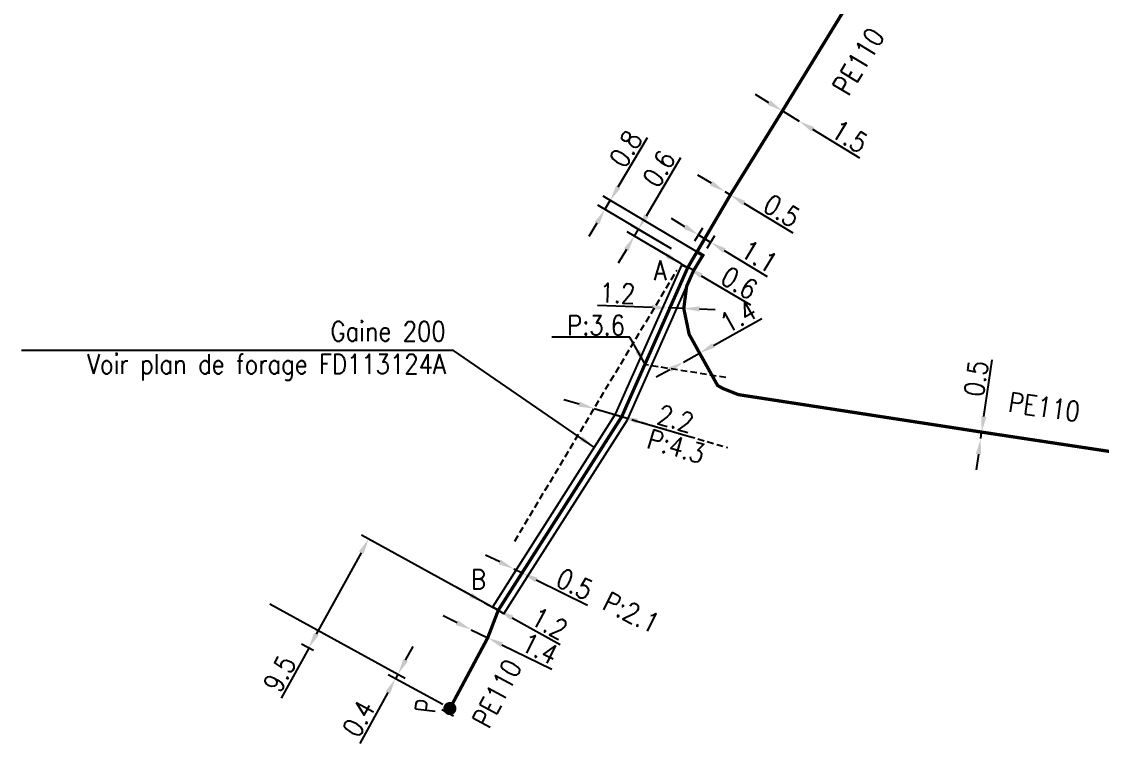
# Model space of a CAD drawing. Header units: millimetres. Extents: x 113011 to 114001, y 124000 to 125001.
# Drawn here: x 113619.9 to 113702.3, y 124826 to 124881.1 of the extents above; entities that cross this region are included whole.
import ezdxf
from ezdxf.enums import TextEntityAlignment as Align

# ---------------------------------------------------------------- set-up
doc = ezdxf.new("R2010")
doc.units = ezdxf.units.MM
doc.header["$PDMODE"] = 34
doc.linetypes.add('DASHED', pattern=[0.75, 0.5, -0.25])
doc.linetypes.add('L_25_PE', pattern=[2000, 1000, 1000])
doc.layers.get('0').update_dxf_attribs({"linetype": 'CONTINUOUS'})
doc.layers.get('Defpoints').update_dxf_attribs({"linetype": 'CONTINUOUS'})
for name, color, linetype in [('L_150', 1, 'CONTINUOUS'), ('L_300', 7, 'CONTINUOUS'), ('L_340', 7, 'CONTINUOUS'), ('L_400', 7, 'CONTINUOUS')]:
    doc.layers.add(name, color=color, linetype=linetype)
doc.styles.add('G_ROMANS', font='ROMANS.SHX', dxfattribs={"width": 0.75})
doc.styles.get("Standard").update_dxf_attribs({"font": 'romans.shx', "width": 0.85})
doc.dimstyles.get("Standard").update_dxf_attribs({"dimtxt": 1.5, "dimasz": 1.2, "dimexe": 0.625, "dimexo": 0.625, "dimgap": 0.25, "dimtad": 1, "dimdec": 1, "dimzin": 0, "dimdsep": 46, "dimtxsty": 'Standard', "dimcen": -0.5, "dimadec": 0, "dimazin": 0, "dimtfac": 1, "dimtdec": 1, "dimtmove": 0, "dimatfit": 3, "dimfxl": 0, "dimtolj": 1, "dimtzin": 0, "dimarcsym": 0})

# ---------------------------------------------------------------- blocks, each defined once
blk = doc.blocks.new('*D328')
at = {"layer": 'Defpoints', "color": 0, "linetype": 'Continuous', "transparency": 16777216}
for p in [(113654.189, 124834.711), (113654.189, 124834.711), (113655.446, 124834.095)]:
    blk.add_point(p, dxfattribs=at)
at = {"layer": 'L_150', "color": 0, "linetype": 'Continuous', "lineweight": -2, "transparency": 16777216}
for p, q in [((113653.112, 124835.239), (113652.034, 124835.767)), ((113654.189, 124834.711), (113655.446, 124834.095)), ((113656.524, 124833.567), (113660.34, 124831.696))]:
    blk.add_line(p, q, dxfattribs=at)
at = {"layer": 'L_150', "color": 0, "linetype": 'Continuous', "transparency": 16777216}
for points in [[(113653.2, 124835.419), (113653.024, 124835.059), (113654.189, 124834.711)], [(113656.612, 124833.746), (113656.436, 124833.387), (113655.446, 124834.095)]]:
    blk.add_solid(points, dxfattribs=at)
at = {"layer": 'L_150', "color": 0, "linetype": 'Continuous', "transparency": 16777216, "insert": (113659.411, 124833.265), "char_height": 1.5, "attachment_point": 5, "rotation": 333.89091}
blk.add_mtext('\\A1;1.4', dxfattribs=at)
blk = doc.blocks.new('*D331')
at = {"layer": 'Defpoints', "color": 0, "linetype": 'Continuous', "transparency": 16777216}
for p in [(113673.54, 124868.151), (113673.54, 124868.151), (113673.968, 124867.891)]:
    blk.add_point(p, dxfattribs=at)
at = {"layer": 'L_150', "color": 0, "linetype": 'Continuous', "lineweight": -2, "transparency": 16777216}
for p, q in [((113672.515, 124868.774), (113671.489, 124869.397)), ((113673.54, 124868.151), (113673.968, 124867.891)), ((113674.993, 124867.268), (113678.73, 124864.999))]:
    blk.add_line(p, q, dxfattribs=at)
at = {"layer": 'L_150', "color": 0, "linetype": 'Continuous', "transparency": 16777216}
for points in [[(113672.619, 124868.945), (113672.411, 124868.603), (113673.54, 124868.151)], [(113675.097, 124867.439), (113674.89, 124867.097), (113673.968, 124867.891)]]:
    blk.add_solid(points, dxfattribs=at)
at = {"layer": 'L_150', "color": 0, "linetype": 'Continuous', "transparency": 16777216, "insert": (113677.893, 124866.677), "char_height": 1.5, "attachment_point": 5, "rotation": 328.72438}
blk.add_mtext('\\A1;0.5', dxfattribs=at)
blk = doc.blocks.new('*D332')
at = {"layer": 'Defpoints', "color": 0, "linetype": 'Continuous', "transparency": 16777216}
for p in [(113677.94, 124874.301), (113679.22, 124873.52), (113679.22, 124873.52)]:
    blk.add_point(p, dxfattribs=at)
at = {"layer": 'L_150', "color": 0, "linetype": 'Continuous', "lineweight": -2, "transparency": 16777216}
for p, q in [((113676.916, 124874.927), (113675.891, 124875.552)), ((113677.94, 124874.301), (113679.22, 124873.52)), ((113680.244, 124872.894), (113683.819, 124870.711))]:
    blk.add_line(p, q, dxfattribs=at)
at = {"layer": 'L_150', "color": 0, "linetype": 'Continuous', "transparency": 16777216}
for points in [[(113677.02, 124875.098), (113676.811, 124874.756), (113677.94, 124874.301)], [(113680.348, 124873.065), (113680.14, 124872.723), (113679.22, 124873.52)]]:
    blk.add_solid(points, dxfattribs=at)
at = {"layer": 'L_150', "color": 0, "linetype": 'Continuous', "transparency": 16777216, "insert": (113683.065, 124872.343), "char_height": 1.5, "attachment_point": 5, "rotation": 328.58529}
blk.add_mtext('\\A1;1.5', dxfattribs=at)
blk = doc.blocks.new('*D333')
at = {"layer": 'Defpoints', "color": 0, "linetype": 'Continuous', "transparency": 16777216}
for p in [(113693.148, 124849.79), (113693.076, 124849.296), (113693.076, 124849.296)]:
    blk.add_point(p, dxfattribs=at)
at = {"layer": 'L_150', "color": 0, "linetype": 'Continuous', "lineweight": -2, "transparency": 16777216}
for p, q in [((113693.319, 124850.978), (113693.943, 124855.305)), ((113693.076, 124849.296), (113693.148, 124849.79)), ((113692.905, 124848.108), (113692.733, 124846.92))]:
    blk.add_line(p, q, dxfattribs=at)
at = {"layer": 'L_150', "color": 0, "linetype": 'Continuous', "transparency": 16777216}
for points in [[(113693.121, 124851.007), (113693.517, 124850.95), (113693.148, 124849.79)], [(113692.707, 124848.136), (113693.103, 124848.079), (113693.076, 124849.296)]]:
    blk.add_solid(points, dxfattribs=at)
at = {"layer": 'L_150', "color": 0, "linetype": 'Continuous', "transparency": 16777216, "insert": (113692.727, 124853.878), "char_height": 1.5, "attachment_point": 5, "rotation": 81.78851}
blk.add_mtext('\\A1;0.5', dxfattribs=at)
blk = doc.blocks.new('*D334')
at = {"layer": 'Defpoints', "color": 0, "linetype": 'Continuous', "transparency": 16777216}
for p in [(113671.619, 124855.816), (113670.396, 124855.136), (113670.396, 124855.136)]:
    blk.add_point(p, dxfattribs=at)
at = {"layer": 'L_150', "color": 0, "linetype": 'Continuous', "lineweight": -2, "transparency": 16777216}
for p, q in [((113672.668, 124856.4), (113676.382, 124858.466)), ((113670.396, 124855.136), (113671.619, 124855.816)), ((113669.347, 124854.552), (113668.298, 124853.969))]:
    blk.add_line(p, q, dxfattribs=at)
at = {"layer": 'L_150', "color": 0, "linetype": 'Continuous', "transparency": 16777216}
for points in [[(113672.57, 124856.574), (113672.765, 124856.225), (113671.619, 124855.816)], [(113669.25, 124854.727), (113669.444, 124854.377), (113670.396, 124855.136)]]:
    blk.add_solid(points, dxfattribs=at)
at = {"layer": 'L_150', "color": 0, "linetype": 'Continuous', "transparency": 16777216, "insert": (113674.563, 124858.598), "char_height": 1.5, "attachment_point": 5, "rotation": 29.08855}
blk.add_mtext('\\A1;1.4', dxfattribs=at)
blk = doc.blocks.new('*D335')
at = {"layer": 'Defpoints', "color": 0, "linetype": 'Continuous', "transparency": 16777216}
for p in [(113669.212, 124859.266), (113669.212, 124859.266), (113670.411, 124859.227)]:
    blk.add_point(p, dxfattribs=at)
at = {"layer": 'L_150', "color": 0, "linetype": 'Continuous', "lineweight": -2, "transparency": 16777216}
for p, q in [((113668.013, 124859.305), (113663.826, 124859.441)), ((113669.192, 124858.641), (113669.192, 124858.641)), ((113670.411, 124859.227), (113669.212, 124859.266)), ((113670.391, 124858.602), (113670.391, 124858.602)), ((113671.611, 124859.188), (113672.81, 124859.149))]:
    blk.add_line(p, q, dxfattribs=at)
at = {"layer": 'L_150', "color": 0, "linetype": 'Continuous', "transparency": 16777216}
for points in [[(113668.019, 124859.505), (113668.006, 124859.105), (113669.212, 124859.266)], [(113671.617, 124859.388), (113671.604, 124858.988), (113670.411, 124859.227)]]:
    blk.add_solid(points, dxfattribs=at)
at = {"layer": 'L_150', "color": 0, "linetype": 'Continuous', "transparency": 16777216, "insert": (113665.352, 124860.392), "char_height": 1.5, "attachment_point": 5, "rotation": 358.14291}
blk.add_mtext('\\A1;1.2', dxfattribs=at)
blk = doc.blocks.new('*D336')
at = {"layer": 'Defpoints', "color": 0, "linetype": 'Continuous', "transparency": 16777216}
for p in [(113655.199, 124836.771), (113655.199, 124836.771), (113656.25, 124836.193)]:
    blk.add_point(p, dxfattribs=at)
at = {"layer": 'L_400', "color": 0, "linetype": 'Continuous', "lineweight": -2, "transparency": 16777216}
for p, q in [((113654.148, 124837.35), (113653.096, 124837.929)), ((113655.199, 124836.771), (113656.25, 124836.193)), ((113657.302, 124835.614), (113660.972, 124833.594))]:
    blk.add_line(p, q, dxfattribs=at)
at = {"layer": 'L_400', "color": 0, "linetype": 'Continuous', "transparency": 16777216}
for points in [[(113654.244, 124837.525), (113654.051, 124837.175), (113655.199, 124836.771)], [(113657.398, 124835.789), (113657.205, 124835.439), (113656.25, 124836.193)]]:
    blk.add_solid(points, dxfattribs=at)
at = {"layer": 'L_400', "color": 0, "linetype": 'Continuous', "transparency": 16777216, "insert": (113660.144, 124835.191), "char_height": 1.5, "attachment_point": 5, "rotation": 331.17128}
blk.add_mtext('\\A1;1.2', dxfattribs=at)
blk = doc.blocks.new('*D337')
at = {"layer": 'Defpoints', "color": 0, "linetype": 'Continuous', "transparency": 16777216}
for p in [(113656.25, 124836.193), (113641.78, 124833.313), (113642.692, 124832.811)]:
    blk.add_point(p, dxfattribs=at)
at = {"layer": 'L_400', "color": 0, "linetype": 'Continuous', "lineweight": -2, "transparency": 16777216}
for p, q in [((113655.703, 124836.494), (113645.813, 124841.937)), ((113645.782, 124840.585), (113642.359, 124834.365)), ((113641.78, 124833.313), (113639.672, 124829.484)), ((113642.145, 124833.113), (113641.233, 124833.615))]:
    blk.add_line(p, q, dxfattribs=at)
at = {"layer": 'L_400', "color": 0, "linetype": 'Continuous', "transparency": 16777216}
for points in [[(113645.607, 124840.681), (113645.958, 124840.488), (113646.361, 124841.636)], [(113642.184, 124834.461), (113642.534, 124834.268), (113641.78, 124833.313)]]:
    blk.add_solid(points, dxfattribs=at)
at = {"layer": 'L_400', "color": 0, "linetype": 'Continuous', "transparency": 16777216, "insert": (113639.561, 124831.355), "char_height": 1.5, "attachment_point": 5, "rotation": 61.17128}
blk.add_mtext('\\A1;9.5', dxfattribs=at)
blk = doc.blocks.new('*D338')
at = {"layer": 'Defpoints', "color": 0, "linetype": 'Continuous', "transparency": 16777216}
for p in [(113663.566, 124851.59), (113663.566, 124851.59), (113665.678, 124850.972)]:
    blk.add_point(p, dxfattribs=at)
at = {"layer": 'L_400', "color": 0, "linetype": 'Continuous', "lineweight": -2, "transparency": 16777216}
for p, q in [((113662.415, 124851.927), (113661.263, 124852.264)), ((113663.566, 124851.59), (113665.678, 124850.972)), ((113666.83, 124850.635), (113671.025, 124849.408))]:
    blk.add_line(p, q, dxfattribs=at)
at = {"layer": 'L_400', "color": 0, "linetype": 'Continuous', "transparency": 16777216}
for points in [[(113662.471, 124852.119), (113662.359, 124851.735), (113663.566, 124851.59)], [(113666.886, 124850.827), (113666.774, 124850.443), (113665.678, 124850.972)]]:
    blk.add_solid(points, dxfattribs=at)
at = {"layer": 'L_400', "color": 0, "linetype": 'Continuous', "transparency": 16777216, "insert": (113669.784, 124850.813), "char_height": 1.5, "attachment_point": 5, "rotation": 343.69475}
blk.add_mtext('\\A1;2.2', dxfattribs=at)
blk = doc.blocks.new('*D339')
at = {"layer": 'Defpoints', "color": 0, "linetype": 'Continuous', "transparency": 16777216}
for p in [(113657.436, 124839.351), (113657.436, 124839.351), (113658.065, 124839.043)]:
    blk.add_point(p, dxfattribs=at)
at = {"layer": 'L_400', "color": 0, "linetype": 'Continuous', "lineweight": -2, "transparency": 16777216}
for p, q in [((113656.359, 124839.879), (113655.281, 124840.408)), ((113657.161, 124838.79), (113657.161, 124838.79)), ((113657.436, 124839.351), (113658.065, 124839.043)), ((113659.143, 124838.515), (113663.068, 124836.591))]:
    blk.add_line(p, q, dxfattribs=at)
at = {"layer": 'L_400', "color": 0, "linetype": 'Continuous', "transparency": 16777216}
for points in [[(113656.447, 124840.059), (113656.271, 124839.7), (113657.436, 124839.351)], [(113659.231, 124838.695), (113659.055, 124838.336), (113658.065, 124839.043)]]:
    blk.add_solid(points, dxfattribs=at)
at = {"layer": 'L_400', "color": 0, "linetype": 'Continuous', "transparency": 16777216, "insert": (113662.084, 124838.187), "char_height": 1.5, "attachment_point": 5, "rotation": 333.89091}
blk.add_mtext('\\A1;0.5', dxfattribs=at)
blk = doc.blocks.new('*D340')
at = {"layer": 'Defpoints', "color": 0, "linetype": 'Continuous', "transparency": 16777216}
for p in [(113670.195, 124862.644), (113670.195, 124862.644), (113670.711, 124862.338)]:
    blk.add_point(p, dxfattribs=at)
at = {"layer": 'L_400', "color": 0, "linetype": 'Continuous', "lineweight": -2, "transparency": 16777216}
for p, q in [((113669.163, 124863.255), (113668.13, 124863.867)), ((113670.195, 124862.644), (113670.711, 124862.338)), ((113671.744, 124861.726), (113675.505, 124859.498))]:
    blk.add_line(p, q, dxfattribs=at)
at = {"layer": 'L_400', "color": 0, "linetype": 'Continuous', "transparency": 16777216}
for points in [[(113669.265, 124863.427), (113669.061, 124863.083), (113670.195, 124862.644)], [(113671.846, 124861.898), (113671.642, 124861.554), (113670.711, 124862.338)]]:
    blk.add_solid(points, dxfattribs=at)
at = {"layer": 'L_400', "color": 0, "linetype": 'Continuous', "transparency": 16777216, "insert": (113674.65, 124861.166), "char_height": 1.5, "attachment_point": 5, "rotation": 329.35285}
blk.add_mtext('\\A1;0.6', dxfattribs=at)
blk = doc.blocks.new('*D341')
at = {"layer": 'Defpoints', "color": 0, "linetype": 'Continuous', "transparency": 16777216}
for p in [(113666.943, 124865.268), (113670.003, 124863.455), (113670.711, 124862.338)]:
    blk.add_point(p, dxfattribs=at)
at = {"layer": 'L_400', "color": 0, "linetype": 'Continuous', "lineweight": -2, "transparency": 16777216}
for p, q in [((113667.555, 124866.3), (113670.188, 124870.743)), ((113669.466, 124863.773), (113666.406, 124865.586)), ((113666.637, 124864.752), (113666.943, 124865.268)), ((113670.174, 124862.656), (113666.1, 124865.07)), ((113666.026, 124863.719), (113665.414, 124862.687))]:
    blk.add_line(p, q, dxfattribs=at)
at = {"layer": 'L_400', "color": 0, "linetype": 'Continuous', "transparency": 16777216}
for points in [[(113667.383, 124866.402), (113667.727, 124866.198), (113666.943, 124865.268)], [(113665.854, 124863.821), (113666.198, 124863.617), (113666.637, 124864.752)]]:
    blk.add_solid(points, dxfattribs=at)
at = {"layer": 'L_400', "color": 0, "linetype": 'Continuous', "transparency": 16777216, "insert": (113668.519, 124869.889), "char_height": 1.5, "attachment_point": 5, "rotation": 59.35285}
blk.add_mtext('\\A1;0.6', dxfattribs=at)
blk = doc.blocks.new('*D342')
at = {"layer": 'Defpoints', "color": 0, "linetype": 'Continuous', "transparency": 16777216}
for p in [(113671.53, 124864.841), (113670.922, 124863.84), (113671.868, 124863.279)]:
    blk.add_point(p, dxfattribs=at)
at = {"layer": 'L_150', "color": 0, "linetype": 'Continuous', "lineweight": -2, "transparency": 16777216}
for p, q in [((113670.504, 124865.464), (113669.479, 124866.087)), ((113671.247, 124864.374), (113671.854, 124865.375)), ((113671.53, 124864.841), (113672.47, 124864.27)), ((113672.193, 124863.814), (113672.794, 124864.804)), ((113673.496, 124863.647), (113676.765, 124861.661))]:
    blk.add_line(p, q, dxfattribs=at)
at = {"layer": 'L_150', "color": 0, "linetype": 'Continuous', "transparency": 16777216}
for points in [[(113670.608, 124865.635), (113670.4, 124865.293), (113671.53, 124864.841)], [(113673.599, 124863.818), (113673.392, 124863.476), (113672.47, 124864.27)]]:
    blk.add_solid(points, dxfattribs=at)
at = {"layer": 'L_150', "color": 0, "linetype": 'Continuous', "transparency": 16777216, "insert": (113676.162, 124863.197), "char_height": 1.5, "attachment_point": 5, "rotation": 328.72438}
blk.add_mtext('\\A1;1.1', dxfattribs=at)
blk = doc.blocks.new('*D343')
at = {"layer": 'Defpoints', "color": 0, "linetype": 'Continuous', "transparency": 16777216}
for p in [(113664.804, 124867.465), (113670.003, 124863.455), (113671.868, 124863.279)]:
    blk.add_point(p, dxfattribs=at)
at = {"layer": 'L_150', "color": 0, "linetype": 'Continuous', "lineweight": -2, "transparency": 16777216}
for p, q in [((113665.415, 124868.498), (113667.644, 124872.259)), ((113671.331, 124863.598), (113664.266, 124867.784)), ((113669.466, 124863.773), (113663.858, 124867.096)), ((113664.396, 124866.777), (113664.804, 124867.465)), ((113663.784, 124865.745), (113663.172, 124864.712))]:
    blk.add_line(p, q, dxfattribs=at)
at = {"layer": 'L_150', "color": 0, "linetype": 'Continuous', "transparency": 16777216}
for points in [[(113665.243, 124868.6), (113665.587, 124868.396), (113664.804, 124867.465)], [(113663.612, 124865.847), (113663.956, 124865.643), (113664.396, 124866.777)]]:
    blk.add_solid(points, dxfattribs=at)
at = {"layer": 'L_150', "color": 0, "linetype": 'Continuous', "transparency": 16777216, "insert": (113665.975, 124871.404), "char_height": 1.5, "attachment_point": 5, "rotation": 59.35285}
blk.add_mtext('\\A1;0.8', dxfattribs=at)
blk = doc.blocks.new('L_340_07')
at = {"color": 0, "linetype": 'Continuous', "const_width": 0.25, "flags": 128}
blk.add_lwpolyline([(0, 0), (0.35, 0)], dxfattribs=at)
at = {"color": 0, "linetype": 'Continuous', "flags": 128}
blk.add_lwpolyline([(0.35, -0.5), (0.35, 0.5)], dxfattribs=at)
at = {"color": 0, "linetype": 'Continuous', "width": 0.75, "flags": 3}
for tag, p in [('DEF_LEG', (0.723, -3.465)), ('DEF_COUP', (0.723, -5.965)), ('DEF_TYPE', (0.723, -8.465))]:
    blk.add_attdef(tag, text='', height=1.2, dxfattribs=at).set_placement(p, align=Align.MIDDLE)
blk = doc.blocks.new('L_300_12')
at = {"color": 0, "linetype": 'Continuous', "const_width": 0.497, "flags": 128}
blk.add_lwpolyline([(-0.252, 0, 1), (0.252, 0, 1)], format="xyb", close=True, dxfattribs=at)
at = {"color": 0, "linetype": 'Continuous', "style": 'G_ROMANS', "width": 0.75}
blk.add_text('P', height=1.5, dxfattribs=at).set_placement((0, 1.85), align=Align.MIDDLE)
at = {"color": 0, "linetype": 'Continuous', "width": 0.75, "flags": 3}
for tag, p in [('DEF_LEG', (0, -5)), ('DEF_COUP', (0, -7.5)), ('DEF_TYPE', (0, -10))]:
    blk.add_attdef(tag, text='', height=1.2, dxfattribs=at).set_placement(p, align=Align.MIDDLE)
blk = doc.blocks.new('*D344')
at = {"layer": 'Defpoints', "color": 0, "linetype": 'Continuous', "transparency": 16777216}
for p in [(113638.264, 124836.991), (113648.4, 124830.973), (113652.554, 124828.694)]:
    blk.add_point(p, dxfattribs=at)
at = {"layer": 'L_300', "color": 0, "linetype": 'Continuous', "lineweight": -2, "transparency": 16777216}
for p, q in [((113638.811, 124836.69), (113649.14, 124831.023)), ((113649.169, 124832.376), (113649.747, 124833.428)), ((113652.006, 124828.995), (113647.852, 124831.274)), ((113648.592, 124831.324), (113648.4, 124830.973)), ((113647.823, 124829.921), (113645.691, 124826.036))]:
    blk.add_line(p, q, dxfattribs=at)
at = {"layer": 'L_300', "color": 0, "linetype": 'Continuous', "transparency": 16777216}
for points in [[(113648.994, 124832.472), (113649.345, 124832.28), (113648.592, 124831.324)], [(113647.647, 124830.017), (113647.998, 124829.825), (113648.4, 124830.973)]]:
    blk.add_solid(points, dxfattribs=at)
at = {"layer": 'L_300', "color": 0, "linetype": 'Continuous', "transparency": 16777216, "insert": (113645.591, 124827.933), "char_height": 1.5, "attachment_point": 5, "rotation": 61.24849}
blk.add_mtext('\\A1;0.4', dxfattribs=at)

msp = doc.modelspace()

# ---------------------------------------------------------------- linework, layer by layer
at = {"layer": 'L_150', "linetype": 'L_25_PE', "const_width": 0.25, "flags": 128}
msp.add_lwpolyline([(113652.554, 124828.694), (113655.446, 124834.095), (113656.25, 124836.193), (113658.065, 124839.043), (113665.678, 124850.972), (113670.711, 124862.338), (113671.42, 124863.545), (113673.968, 124867.891), (113677.94, 124874.301), (113684.394, 124884.826), (113691.527, 124896.467), (113694.249, 124901.863), (113694.249, 124901.863), (113694.249, 124901.863), (113694.249, 124901.863), (113699.208, 124910.022), (113703.353, 124916.072), (113708.659, 124924.742), (113711.535, 124929.25), (113719.338, 124943.558)], dxfattribs=at)
at = {"layer": 'L_150', "linetype": 'L_25_PE', "flags": 128}
msp.add_lwpolyline([(113776.339, 124837.671, 0.25, 0.25, 0), (113773.669, 124831.481, 0.25, 0.25, 0), (113769.444, 124832.824, 0.25, 0.25, 0), (113733.53, 124844.24, 0.25, 0.25, 0), (113723.633, 124845.352, 0.25, 0.25, 0), (113720.938, 124845.556, 0.25, 0.25, 0), (113718.827, 124845.906, 0.25, 0.25, 0), (113693.148, 124849.79, 0.25, 0.25, 0), (113674.627, 124852.642, 0.25, 0.25, 0), (113674.473, 124852.691, 0.25, 0.25, 0), (113673.407, 124853.114, 0.25, 0.25, 0), (113672.991, 124853.35, 0.25, 0.25, 0), (113671.619, 124855.816, 0.25, 0.25, 0), (113670.82, 124857.252, 0.25, 0.25, 0), (113670.411, 124859.227, 0.25, 0.25, 0), (113670.629, 124860.916, 0.25, 0.25, 0), (113671.155, 124862.105, 0.25, 0.25, 0), (113671.868, 124863.279, 0.25, 0.25, 0), (113671.42, 124863.545, 0, 0, 0)], format="xyseb", dxfattribs=at)
at = {"layer": 'L_400', "color": 7, "linetype": 'CONTINUOUS'}
for p, q in [((113665.236, 124851.209), (113670.254, 124862.54)), ((113666.12, 124850.735), (113671.169, 124862.135)), ((113670.254, 124862.54), (113670.711, 124862.338)), ((113671.169, 124862.135), (113670.711, 124862.338)), ((113657.643, 124839.312), (113665.236, 124851.209)), ((113658.487, 124838.775), (113666.12, 124850.735)), ((113655.829, 124836.461), (113657.643, 124839.312)), ((113656.672, 124835.924), (113658.487, 124838.775)), ((113655.829, 124836.461), (113656.25, 124836.193)), ((113656.672, 124835.924), (113656.25, 124836.193))]:
    msp.add_line(p, q, dxfattribs=at)
at = {"layer": 'L_400', "color": 7, "linetype": 'DASHED', "flags": 128}
for points in [[(113657.504, 124841.474), (113663.566, 124851.59), (113669.9, 124862.158)], [(113673.634, 124853.946), (113667.483, 124854.927)], [(113663.566, 124851.59), (113673.751, 124848.611)]]:
    msp.add_lwpolyline(points, dxfattribs=at)

# ---------------------------------------------------------------- block references
at = {"layer": 'L_300', "rotation": 83.57794304128386}
msp.add_blockref('L_300_12', (113652.554, 124828.694), dxfattribs=at)
at = {"layer": 'L_340', "rotation": 241.8317758692249}
msp.add_blockref('L_340_07', (113652.554, 124828.694), dxfattribs=at)

# ---------------------------------------------------------------- texts
at = {"layer": 'L_150', "linetype": 'Continuous', "width": 0.85}
for rotation, p in [(58.58529, (113682.964, 124875.353)), (351.78851, (113695.12, 124851.364)), (61.83178, (113655.524, 124827.083))]:
    msp.add_text('PE110', height=1.5, rotation=rotation, dxfattribs=at).set_placement(p)
at = {"layer": 'L_400', "linetype": 'Continuous', "width": 0.85}
for s, p in [('A', (113668.113, 124861.392)), ('B', (113654.155, 124837.797))]:
    msp.add_text(s, height=1.5, dxfattribs=at).set_placement(p)
for s, rotation, p in [('P:4.3', 343.69475, (113667.493, 124848.602)), ('P:2.1', 333.89091, (113664.087, 124836.321))]:
    msp.add_text(s, height=1.5, rotation=rotation, dxfattribs=at).set_placement(p)
at = {"layer": 'L_400', "linetype": 'Continuous', "char_height": 1.5}
for s, insert, attachment_point in [('\\A1;P:3.6', (113665.929, 124857.197), 9), ('\\A1;Gaine 200\\PVoir plan de forage FD113124A', (113652.241, 124858.231), 3)]:
    msp.add_mtext(s, dxfattribs=dict(at, insert=insert, attachment_point=attachment_point))

# ---------------------------------------------------------------- dimensions: what is measured, and where the dimension line sits
at = {"layer": 'L_150', "linetype": 'Continuous'}
for base, p1, p2, angle, picture, middle in [((113679.22, 124873.52), (113677.94, 124874.301), (113679.22, 124873.52), 148.58529, '*D332', (113682.543, 124871.49)), ((113664.804, 124867.465), (113670.003, 124863.455), (113671.868, 124863.279), 239.35285, '*D343', (113666.835, 124870.894)), ((113673.54, 124868.151), (113673.968, 124867.891), (113673.54, 124868.151), 328.72438, '*D331', (113677.374, 124865.822)), ((113671.53, 124864.841), (113671.868, 124863.279), (113670.922, 124863.84), 148.72438, '*D342', (113675.643, 124862.342)), ((113669.212, 124859.266), (113670.411, 124859.227), (113669.212, 124859.266), 358.14291, '*D335', (113665.319, 124859.392)), ((113670.396, 124855.136), (113671.619, 124855.816), (113670.396, 124855.136), 29.08855, '*D334', (113675.049, 124857.724)), ((113693.076, 124849.296), (113693.148, 124849.79), (113693.076, 124849.296), 81.78851, '*D333', (113693.717, 124853.735)), ((113654.189, 124834.711), (113655.446, 124834.095), (113654.189, 124834.711), 333.89091, '*D328', (113658.971, 124832.367))]:
    dim = msp.add_linear_dim(base=base, p1=p1, p2=p2, angle=angle, dimstyle='Standard', dxfattribs=at)
    dim.commit()
    dim.dimension.update_dxf_attribs({"geometry": picture, "text_midpoint": middle, "dimtype": 160})
at = {"layer": 'L_300', "linetype": 'Continuous'}
dim = msp.add_linear_dim(base=(113648.4, 124830.973), p1=(113638.264, 124836.991), p2=(113652.554, 124828.694), angle=241.24849, dimstyle='Standard', dxfattribs=at)
dim.commit()
dim.dimension.update_dxf_attribs({"geometry": '*D344', "text_midpoint": (113646.468, 124827.452), "dimtype": 160})
at = {"layer": 'L_400', "linetype": 'Continuous'}
for base, p1, p2, angle, picture, middle in [((113666.943, 124865.268), (113670.711, 124862.338), (113670.003, 124863.455), 59.35285, '*D341', (113669.379, 124869.379)), ((113670.195, 124862.644), (113670.711, 124862.338), (113670.195, 124862.644), 329.35285, '*D340', (113674.14, 124860.306)), ((113663.566, 124851.59), (113665.678, 124850.972), (113663.566, 124851.59), 343.69475, '*D338', (113669.503, 124849.853)), ((113641.78, 124833.313), (113656.25, 124836.193), (113642.692, 124832.811), 61.17128, '*D337', (113640.437, 124830.873)), ((113655.199, 124836.771), (113656.25, 124836.193), (113655.199, 124836.771), 331.17128, '*D336', (113659.662, 124834.315))]:
    dim = msp.add_linear_dim(base=base, p1=p1, p2=p2, angle=angle, dimstyle='Standard', dxfattribs=at)
    dim.commit()
    dim.dimension.update_dxf_attribs({"geometry": picture, "text_midpoint": middle, "dimtype": 160})
dim = msp.add_linear_dim(base=(113657.436, 124839.351), p1=(113658.065, 124839.043), p2=(113657.436, 124839.351), angle=333.89091, text='0.5', dimstyle='Standard', dxfattribs=at)
dim.commit()
dim.dimension.update_dxf_attribs({"geometry": '*D339', "text_midpoint": (113661.644, 124837.289), "dimtype": 160})

# ---------------------------------------------------------------- leaders
at = {"layer": 'L_400', "linetype": 'Continuous', "annotation_type": 0, "has_hookline": 1, "hookline_direction": 1}
for points, text_width in [([(113667.483, 124854.927), (113666.293, 124857.04), (113665.093, 124857.04)], 4.493), ([(113663.586, 124848.623), (113652.824, 124856.02), (113651.624, 124856.02)], 31.511)]:
    msp.add_leader(points, dimstyle='Standard', override={"dimgap": 0.25, "dimtad": 1}, dxfattribs=dict(at, text_width=text_width))

doc.saveas('drawing.dxf')
